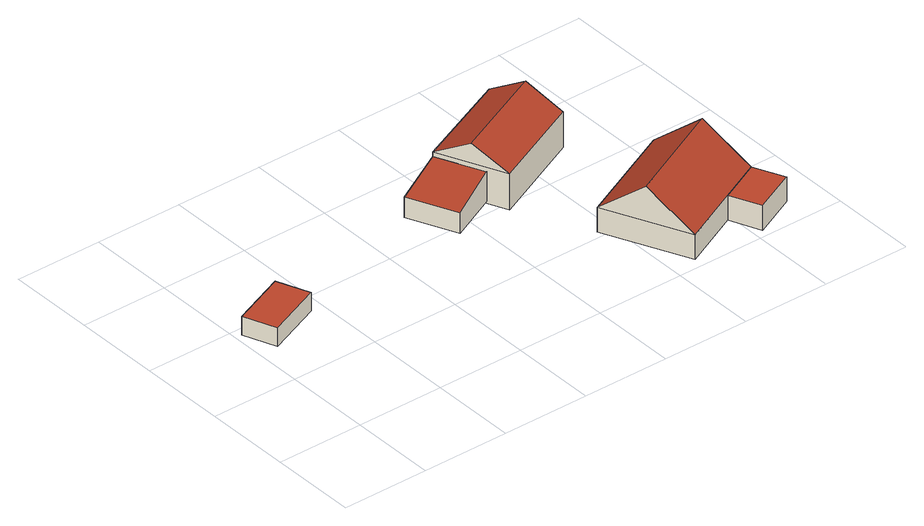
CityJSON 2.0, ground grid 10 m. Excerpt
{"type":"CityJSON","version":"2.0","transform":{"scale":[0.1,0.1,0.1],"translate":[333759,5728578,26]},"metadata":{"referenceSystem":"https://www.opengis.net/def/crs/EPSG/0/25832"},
"CityObjects":{
"building1":{"type":"Building","attributes":{"Geometrietyp2DReferenz":"3000","Gemeindeschluessel":"05170048","function":"51009_1610","roofType":"1000","measuredHeight":2.26},"geometry":[{"type":"Solid","lod":"2","boundaries":[[[[0,1,2,3]],[[4,5,1,0]],[[6,7,5,4]],[[3,2,7,6]],[[4,0,3,6]],[[1,5,7,2]]]],"semantics":{"surfaces":[{"type":"WallSurface"},{"type":"RoofSurface"},{"type":"GroundSurface"}],"values":[[0,0,0,0,1,2]]}}]},
"building2":{"type":"Building","attributes":{"Geometrietyp2DReferenz":"3000","Gemeindeschluessel":"05170048","function":"51009_1610","roofType":"2100","measuredHeight":3.56},"geometry":[{"type":"Solid","lod":"2","boundaries":[[[[8,9,10,11]],[[12,13,9,8]],[[14,15,13,12]],[[11,10,15,14]],[[12,8,11,14]],[[9,13,15,10]]]],"semantics":{"surfaces":[{"type":"WallSurface"},{"type":"RoofSurface"},{"type":"GroundSurface"}],"values":[[0,0,0,0,1,2]]}}]},
"building3":{"type":"Building","attributes":{"Geometrietyp2DReferenz":"3000","Gemeindeschluessel":"05170048","function":"31001_2720","roofType":"3100","measuredHeight":6.42},"address":[{"country":"Germany","locality":"Wesel","thoroughfareNumber":"150","thoroughfareName":"Emmericher Straße"}],"geometry":[{"type":"Solid","lod":"2","boundaries":[[[[16,17,18,19]],[[20,21,17,16]],[[22,23,21,20]],[[19,18,23,22]],[[16,24,20]],[[22,25,19]],[[19,25,24,16]],[[20,24,25,22]],[[17,21,23,18]]]],"semantics":{"surfaces":[{"type":"WallSurface"},{"type":"RoofSurface"},{"type":"GroundSurface"}],"values":[[0,0,0,0,0,0,1,1,2]]}}]},
"building4":{"type":"Building","attributes":{"Gemeindeschluessel":"05170048","Geometrietyp2DReferenz":"3000","function":"31001_2720"},"address":[{"country":"Germany","locality":"Wesel","thoroughfareNumber":"150","thoroughfareName":"Emmericher Straße"}],"children":["building4-1","building4-2"]},
"building4-1":{"type":"BuildingPart","attributes":{"roofType":"3100","measuredHeight":6.96},"parents":["building4"],"geometry":[{"type":"MultiSurface","lod":"2","boundaries":[[[26,27,28,29]],[[30,31,27,26]],[[32,33,31,30]],[[29,34,26]],[[30,35,32]],[[32,35,34,29]],[[26,34,35,30]],[[28,27,31,33]],[[36,29,28,37]],[[36,37,33,32]]],"semantics":{"surfaces":[{"type":"WallSurface"},{"type":"RoofSurface"},{"type":"GroundSurface"},{"type":"ClosureSurface"}],"values":[0,0,0,0,0,1,1,2,0,3]}}]},
"building4-2":{"type":"BuildingPart","attributes":{"roofType":"1000","measuredHeight":2.86},"parents":["building4"],"geometry":[{"type":"Solid","lod":"2","boundaries":[[[[38,39,33,32]],[[40,41,39,38]],[[36,37,41,40]],[[40,38,32,36]],[[39,41,37,33]],[[32,33,37,36]]]],"semantics":{"surfaces":[{"type":"WallSurface"},{"type":"RoofSurface"},{"type":"GroundSurface"},{"type":"ClosureSurface"}],"values":[[0,0,0,1,2,3]]}}]}
},
"vertices":[
[83,176,27],[83,176,5],[68,213,5],[68,213,27],[20,150,27],[20,150,5],[5,187,27],[5,187,5],
[309,267,39],[309,267,4],[254,243,4],[254,243,28],[333,214,39],[333,214,4],[279,188,28],[279,188,4],
[343,191,44],[343,191,2],[450,240,2],[450,240,44],[309,267,44],[309,267,2],[419,315,44],[419,315,2],[326,229,67],[434,278,67],
[383,106,33],[383,106,4],[427,10,4],[427,10,33],[498,160,33],[498,160,4],[542,65,33],[542,65,4],[405,58,74],[520,113,74],[494,42,33],[494,42,4],
[558,30,33],[558,30,4],[509,7,33],[509,7,4]
]}
